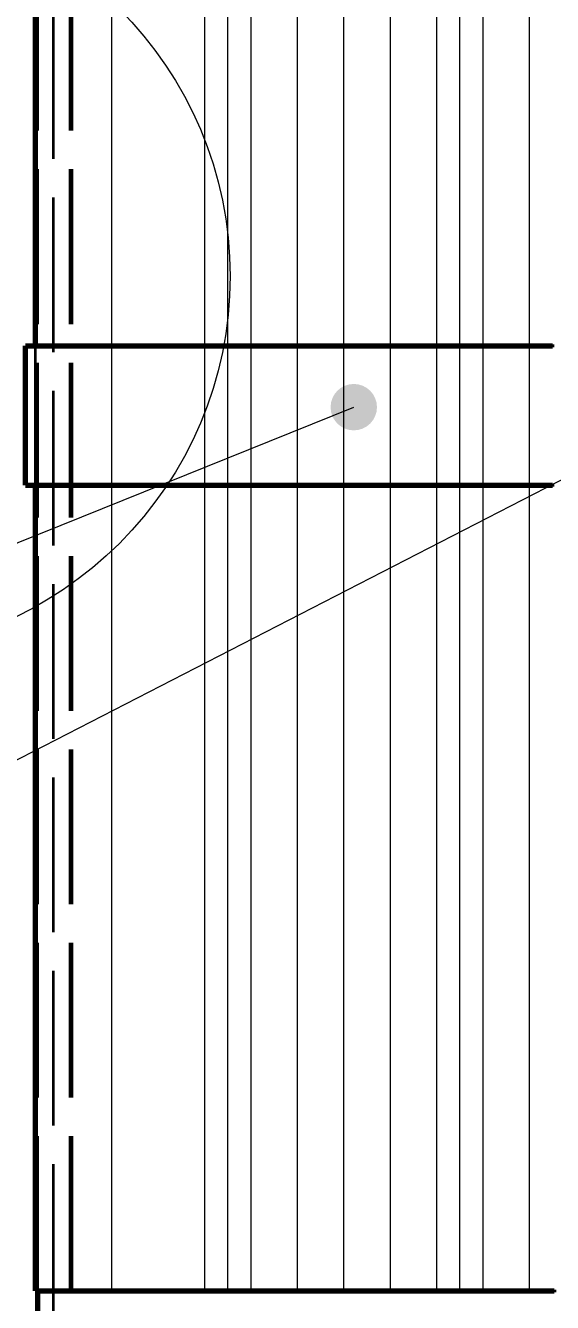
# Model space of a CAD drawing. Header units: millimetres. Extents: x 0 to 2208, y 0 to 420.
# Drawn here: x 87.77 to 101.39, y 151.41 to 184.42 of the extents above; entities that cross this region are included whole.
import ezdxf

# ---------------------------------------------------------------- set-up
doc = ezdxf.new("R2010")
doc.units = ezdxf.units.MM
doc.linetypes.add('IRAM-E-TRAZOS', pattern=[5, 4, -1])
for name, color, linetype, lineweight in [('01-VISIBLE', 7, 'CONTINUOUS', 70), ('02-OCULTA', 4, 'IRAM-E-TRAZOS', 35), ('04-COTA', 3, 'CONTINUOUS', 18), ('05-RAYADO', 8, 'CONTINUOUS', 18), ('08-FINA', 5, 'CONTINUOUS', 18)]:
    doc.layers.add(name, color=color, linetype=linetype, lineweight=lineweight)
doc.styles.add('ISO3098', font='isocpeur.ttf')
doc.dimstyles.new('FLAMA-IRAM', dxfattribs={"dimtxt": 3.5, "dimasz": 3.5, "dimexe": 2, "dimexo": 1.5, "dimgap": 1, "dimtad": 1, "dimdec": 1, "dimtxsty": 'ISO3098', "dimblk": 'IRAM_FLECHA', "dimblk1": 'IRAM_FLECHA', "dimblk2": 'IRAM_FLECHA', "dimcen": 2.5, "dimclrd": 256, "dimclre": 256, "dimclrt": 256, "dimazin": 3, "dimtfac": 1, "dimtmove": 0, "dimatfit": 3, "dimlwd": 18, "dimlwe": 18})

# ---------------------------------------------------------------- blocks, each defined once
blk = doc.blocks.new('IRAM_FLECHA')
blk.add_solid([(0, 0), (-1, 0.125), (-1, -0.125)])

msp = doc.modelspace()

# ---------------------------------------------------------------- hatches: boundary and pattern name
at = {"layer": '05-RAYADO'}
h = msp.add_hatch(dxfattribs=at)
h.set_pattern_fill('ANSI31', scale=0.94488, angle=45)
h.paths.add_polyline_path([(123.5, 151.705), (123.5, 198.664), (88.976, 198.664), (88.976, 151.705)])
h = msp.add_hatch(dxfattribs=at)
h.set_pattern_fill('ANSI31', scale=0.377953, angle=45)
h.paths.add_polyline_path([(120.922, 151.705), (120.922, 198.664), (91.554, 198.664), (91.554, 151.705)])
at = {"layer": '08-FINA'}
h = msp.add_hatch(color=7, dxfattribs=at)
h.dxf.hatch_style = 1
edge = h.paths.add_edge_path()
edge.add_arc((96.255, 174.555), 0.6, 0, 360)

# ---------------------------------------------------------------- linework, layer by layer
at = {"layer": '01-VISIBLE'}
for p, q in [((88.028, 176.139), (88.028, 198.664)), ((87.767, 172.539), (87.767, 176.139)), ((88.028, 151.705), (88.028, 172.539)), ((88.088, 151.105), (88.088, 151.705))]:
    msp.add_line(p, q, dxfattribs=at)
for points in [[(87.767, 176.139), (87.867, 176.139), (87.967, 176.139), (88.068, 176.139), (88.168, 176.139), (88.268, 176.139), (88.368, 176.139), (88.468, 176.139), (88.569, 176.139), (88.669, 176.139), (88.769, 176.139), (88.869, 176.139), (88.97, 176.139), (89.07, 176.139), (89.17, 176.139), (89.27, 176.139), (89.37, 176.139), (89.471, 176.139), (89.571, 176.139), (89.671, 176.139), (89.771, 176.139), (89.872, 176.139), (89.972, 176.139), (90.072, 176.139), (90.172, 176.139), (90.272, 176.139), (90.373, 176.139), (90.473, 176.139), (90.573, 176.139), (90.673, 176.139), (90.774, 176.139), (90.874, 176.139), (90.974, 176.139), (91.074, 176.139), (91.174, 176.139), (91.275, 176.139), (91.375, 176.139), (91.475, 176.139), (91.575, 176.139), (91.676, 176.139), (91.776, 176.139), (91.876, 176.139), (91.976, 176.139), (92.076, 176.139), (92.177, 176.139), (92.277, 176.139), (92.377, 176.139), (92.477, 176.139), (92.577, 176.139), (92.678, 176.139), (92.778, 176.139), (92.878, 176.139), (92.978, 176.139), (93.079, 176.139), (93.179, 176.139), (93.279, 176.139), (93.379, 176.139), (93.479, 176.139), (93.58, 176.139), (93.68, 176.139), (93.78, 176.139), (93.88, 176.139), (93.981, 176.139), (94.081, 176.139), (94.181, 176.139), (94.281, 176.139), (94.381, 176.139), (94.482, 176.139), (94.582, 176.139), (94.682, 176.139), (94.782, 176.139), (94.883, 176.139), (94.983, 176.139), (95.083, 176.139), (95.183, 176.139), (95.283, 176.139), (95.384, 176.139), (95.484, 176.139), (95.584, 176.139), (95.684, 176.139), (95.785, 176.139), (95.885, 176.139), (95.985, 176.139), (96.085, 176.139), (96.185, 176.139), (96.286, 176.139), (96.386, 176.139), (96.486, 176.139), (96.586, 176.139), (96.686, 176.139), (96.787, 176.139), (96.887, 176.139), (96.987, 176.139), (97.087, 176.139), (97.188, 176.139), (97.288, 176.139), (97.388, 176.139), (97.488, 176.139), (97.588, 176.139), (97.689, 176.139), (97.789, 176.139), (97.889, 176.139), (97.989, 176.139), (98.09, 176.139), (98.19, 176.139), (98.29, 176.139), (98.39, 176.139), (98.49, 176.139), (98.591, 176.139), (98.691, 176.139), (98.791, 176.139), (98.891, 176.139), (98.992, 176.139), (99.092, 176.139), (99.192, 176.139), (99.292, 176.139), (99.392, 176.139), (99.493, 176.139), (99.593, 176.139), (99.693, 176.139), (99.793, 176.139), (99.894, 176.139), (99.994, 176.139), (100.094, 176.139), (100.194, 176.139), (100.294, 176.139), (100.395, 176.139), (100.495, 176.139), (100.595, 176.139), (100.695, 176.139), (100.795, 176.139), (100.896, 176.139), (100.996, 176.139), (101.096, 176.139), (101.196, 176.139), (101.297, 176.139), (101.397, 176.139)], [(87.767, 172.539), (87.867, 172.539), (87.967, 172.539), (88.068, 172.539), (88.168, 172.539), (88.268, 172.539), (88.368, 172.539), (88.468, 172.539), (88.569, 172.539), (88.669, 172.539), (88.769, 172.539), (88.869, 172.539), (88.97, 172.539), (89.07, 172.539), (89.17, 172.539), (89.27, 172.539), (89.37, 172.539), (89.471, 172.539), (89.571, 172.539), (89.671, 172.539), (89.771, 172.539), (89.872, 172.539), (89.972, 172.539), (90.072, 172.539), (90.172, 172.539), (90.272, 172.539), (90.373, 172.539), (90.473, 172.539), (90.573, 172.539), (90.673, 172.539), (90.774, 172.539), (90.874, 172.539), (90.974, 172.539), (91.074, 172.539), (91.174, 172.539), (91.275, 172.539), (91.375, 172.539), (91.475, 172.539), (91.575, 172.539), (91.676, 172.539), (91.776, 172.539), (91.876, 172.539), (91.976, 172.539), (92.076, 172.539), (92.177, 172.539), (92.277, 172.539), (92.377, 172.539), (92.477, 172.539), (92.577, 172.539), (92.678, 172.539), (92.778, 172.539), (92.878, 172.539), (92.978, 172.539), (93.079, 172.539), (93.179, 172.539), (93.279, 172.539), (93.379, 172.539), (93.479, 172.539), (93.58, 172.539), (93.68, 172.539), (93.78, 172.539), (93.88, 172.539), (93.981, 172.539), (94.081, 172.539), (94.181, 172.539), (94.281, 172.539), (94.381, 172.539), (94.482, 172.539), (94.582, 172.539), (94.682, 172.539), (94.782, 172.539), (94.883, 172.539), (94.983, 172.539), (95.083, 172.539), (95.183, 172.539), (95.283, 172.539), (95.384, 172.539), (95.484, 172.539), (95.584, 172.539), (95.684, 172.539), (95.785, 172.539), (95.885, 172.539), (95.985, 172.539), (96.085, 172.539), (96.185, 172.539), (96.286, 172.539), (96.386, 172.539), (96.486, 172.539), (96.586, 172.539), (96.686, 172.539), (96.787, 172.539), (96.887, 172.539), (96.987, 172.539), (97.087, 172.539), (97.188, 172.539), (97.288, 172.539), (97.388, 172.539), (97.488, 172.539), (97.588, 172.539), (97.689, 172.539), (97.789, 172.539), (97.889, 172.539), (97.989, 172.539), (98.09, 172.539), (98.19, 172.539), (98.29, 172.539), (98.39, 172.539), (98.49, 172.539), (98.591, 172.539), (98.691, 172.539), (98.791, 172.539), (98.891, 172.539), (98.992, 172.539), (99.092, 172.539), (99.192, 172.539), (99.292, 172.539), (99.392, 172.539), (99.493, 172.539), (99.593, 172.539), (99.693, 172.539), (99.793, 172.539), (99.894, 172.539), (99.994, 172.539), (100.094, 172.539), (100.194, 172.539), (100.294, 172.539), (100.395, 172.539), (100.495, 172.539), (100.595, 172.539), (100.695, 172.539), (100.795, 172.539), (100.896, 172.539), (100.996, 172.539), (101.096, 172.539), (101.196, 172.539), (101.297, 172.539), (101.397, 172.539)], [(88.028, 151.705), (88.128, 151.705), (88.228, 151.705), (88.328, 151.705), (88.428, 151.705), (88.528, 151.705), (88.628, 151.705), (88.728, 151.705), (88.828, 151.705), (88.928, 151.705), (89.029, 151.705), (89.129, 151.705), (89.229, 151.705), (89.329, 151.705), (89.429, 151.705), (89.529, 151.705), (89.629, 151.705), (89.729, 151.705), (89.829, 151.705), (89.929, 151.705), (90.029, 151.705), (90.129, 151.705), (90.229, 151.705), (90.329, 151.705), (90.429, 151.705), (90.529, 151.705), (90.629, 151.705), (90.73, 151.705), (90.83, 151.705), (90.93, 151.705), (91.03, 151.705), (91.13, 151.705), (91.23, 151.705), (91.33, 151.705), (91.43, 151.705), (91.53, 151.705), (91.63, 151.705), (91.73, 151.705), (91.83, 151.705), (91.93, 151.705), (92.03, 151.705), (92.13, 151.705), (92.23, 151.705), (92.33, 151.705), (92.43, 151.705), (92.531, 151.705), (92.631, 151.705), (92.731, 151.705), (92.831, 151.705), (92.931, 151.705), (93.031, 151.705), (93.131, 151.705), (93.231, 151.705), (93.331, 151.705), (93.431, 151.705), (93.531, 151.705), (93.631, 151.705), (93.731, 151.705), (93.831, 151.705), (93.931, 151.705), (94.031, 151.705), (94.131, 151.705), (94.231, 151.705), (94.332, 151.705), (94.432, 151.705), (94.532, 151.705), (94.632, 151.705), (94.732, 151.705), (94.832, 151.705), (94.932, 151.705), (95.032, 151.705), (95.132, 151.705), (95.232, 151.705), (95.332, 151.705), (95.432, 151.705), (95.532, 151.705), (95.632, 151.705), (95.732, 151.705), (95.832, 151.705), (95.932, 151.705), (96.032, 151.705), (96.133, 151.705), (96.233, 151.705), (96.333, 151.705), (96.433, 151.705), (96.533, 151.705), (96.633, 151.705), (96.733, 151.705), (96.833, 151.705), (96.933, 151.705), (97.033, 151.705), (97.133, 151.705), (97.233, 151.705), (97.333, 151.705), (97.433, 151.705), (97.533, 151.705), (97.633, 151.705), (97.733, 151.705), (97.833, 151.705), (97.934, 151.705), (98.034, 151.705), (98.134, 151.705), (98.234, 151.705), (98.334, 151.705), (98.434, 151.705), (98.534, 151.705), (98.634, 151.705), (98.734, 151.705), (98.834, 151.705), (98.934, 151.705), (99.034, 151.705), (99.134, 151.705), (99.234, 151.705), (99.334, 151.705), (99.434, 151.705), (99.534, 151.705), (99.634, 151.705), (99.735, 151.705), (99.835, 151.705), (99.935, 151.705), (100.035, 151.705), (100.135, 151.705), (100.235, 151.705), (100.335, 151.705), (100.435, 151.705), (100.535, 151.705), (100.635, 151.705), (100.735, 151.705), (100.835, 151.705), (100.935, 151.705), (101.035, 151.705), (101.135, 151.705), (101.235, 151.705), (101.335, 151.705), (101.435, 151.705)]]:
    msp.add_lwpolyline(points, dxfattribs=at)
at = {"layer": '02-OCULTA'}
for p, q in [((88.488, 120.979), (88.488, 217.391)), ((88.088, 151.705), (88.088, 198.664)), ((88.088, 151.705), (88.088, 198.664)), ((88.919, 151.705), (88.919, 198.664)), ((88.976, 151.705), (88.976, 198.664)), ((87.767, 172.539), (87.767, 176.139)), ((88.028, 172.539), (88.028, 176.139)), ((88.028, 172.539), (88.028, 176.139)), ((88.976, 151.705), (88.919, 151.705))]:
    msp.add_line(p, q, dxfattribs=at)
for points in [[(101.397, 176.139), (101.297, 176.139), (101.196, 176.139), (101.096, 176.139), (100.996, 176.139), (100.896, 176.139), (100.795, 176.139), (100.695, 176.139), (100.595, 176.139), (100.495, 176.139), (100.395, 176.139), (100.294, 176.139), (100.194, 176.139), (100.094, 176.139), (99.994, 176.139), (99.894, 176.139), (99.793, 176.139), (99.693, 176.139), (99.593, 176.139), (99.493, 176.139), (99.392, 176.139), (99.292, 176.139), (99.192, 176.139), (99.092, 176.139), (98.992, 176.139), (98.891, 176.139), (98.791, 176.139), (98.691, 176.139), (98.591, 176.139), (98.49, 176.139), (98.39, 176.139), (98.29, 176.139), (98.19, 176.139), (98.09, 176.139), (97.989, 176.139), (97.889, 176.139), (97.789, 176.139), (97.689, 176.139), (97.588, 176.139), (97.488, 176.139), (97.388, 176.139), (97.288, 176.139), (97.188, 176.139), (97.087, 176.139), (96.987, 176.139), (96.887, 176.139), (96.787, 176.139), (96.686, 176.139), (96.586, 176.139), (96.486, 176.139), (96.386, 176.139), (96.286, 176.139), (96.185, 176.139), (96.085, 176.139), (95.985, 176.139), (95.885, 176.139), (95.785, 176.139), (95.684, 176.139), (95.584, 176.139), (95.484, 176.139), (95.384, 176.139), (95.283, 176.139), (95.183, 176.139), (95.083, 176.139), (94.983, 176.139), (94.883, 176.139), (94.782, 176.139), (94.682, 176.139), (94.582, 176.139), (94.482, 176.139), (94.381, 176.139), (94.281, 176.139), (94.181, 176.139), (94.081, 176.139), (93.981, 176.139), (93.88, 176.139), (93.78, 176.139), (93.68, 176.139), (93.58, 176.139), (93.479, 176.139), (93.379, 176.139), (93.279, 176.139), (93.179, 176.139), (93.079, 176.139), (92.978, 176.139), (92.878, 176.139), (92.778, 176.139), (92.678, 176.139), (92.577, 176.139), (92.477, 176.139), (92.377, 176.139), (92.277, 176.139), (92.177, 176.139), (92.076, 176.139), (91.976, 176.139), (91.876, 176.139), (91.776, 176.139), (91.676, 176.139), (91.575, 176.139), (91.475, 176.139), (91.375, 176.139), (91.275, 176.139), (91.174, 176.139), (91.074, 176.139), (90.974, 176.139), (90.874, 176.139), (90.774, 176.139), (90.673, 176.139), (90.573, 176.139), (90.473, 176.139), (90.373, 176.139), (90.272, 176.139), (90.172, 176.139), (90.072, 176.139), (89.972, 176.139), (89.872, 176.139), (89.771, 176.139), (89.671, 176.139), (89.571, 176.139), (89.471, 176.139), (89.37, 176.139), (89.27, 176.139), (89.17, 176.139), (89.07, 176.139), (88.97, 176.139), (88.869, 176.139), (88.769, 176.139), (88.669, 176.139), (88.569, 176.139), (88.468, 176.139), (88.368, 176.139), (88.268, 176.139), (88.168, 176.139), (88.068, 176.139), (87.967, 176.139), (87.867, 176.139), (87.767, 176.139)], [(101.435, 176.139), (101.335, 176.139), (101.235, 176.139), (101.135, 176.139), (101.035, 176.139), (100.935, 176.139), (100.835, 176.139), (100.735, 176.139), (100.635, 176.139), (100.535, 176.139), (100.435, 176.139), (100.335, 176.139), (100.235, 176.139), (100.135, 176.139), (100.035, 176.139), (99.935, 176.139), (99.834, 176.139), (99.734, 176.139), (99.634, 176.139), (99.534, 176.139), (99.434, 176.139), (99.334, 176.139), (99.234, 176.139), (99.134, 176.139), (99.034, 176.139), (98.934, 176.139), (98.834, 176.139), (98.734, 176.139), (98.634, 176.139), (98.534, 176.139), (98.434, 176.139), (98.334, 176.139), (98.234, 176.139), (98.134, 176.139), (98.033, 176.139), (97.933, 176.139), (97.833, 176.139), (97.733, 176.139), (97.633, 176.139), (97.533, 176.139), (97.433, 176.139), (97.333, 176.139), (97.233, 176.139), (97.133, 176.139), (97.033, 176.139), (96.933, 176.139), (96.833, 176.139), (96.733, 176.139), (96.633, 176.139), (96.533, 176.139), (96.433, 176.139), (96.333, 176.139), (96.233, 176.139), (96.132, 176.139), (96.032, 176.139), (95.932, 176.139), (95.832, 176.139), (95.732, 176.139), (95.632, 176.139), (95.532, 176.139), (95.432, 176.139), (95.332, 176.139), (95.232, 176.139), (95.132, 176.139), (95.032, 176.139), (94.932, 176.139), (94.832, 176.139), (94.732, 176.139), (94.632, 176.139), (94.532, 176.139), (94.432, 176.139), (94.331, 176.139), (94.231, 176.139), (94.131, 176.139), (94.031, 176.139), (93.931, 176.139), (93.831, 176.139), (93.731, 176.139), (93.631, 176.139), (93.531, 176.139), (93.431, 176.139), (93.331, 176.139), (93.231, 176.139), (93.131, 176.139), (93.031, 176.139), (92.931, 176.139), (92.831, 176.139), (92.731, 176.139), (92.631, 176.139), (92.53, 176.139), (92.43, 176.139), (92.33, 176.139), (92.23, 176.139), (92.13, 176.139), (92.03, 176.139), (91.93, 176.139), (91.83, 176.139), (91.73, 176.139), (91.63, 176.139), (91.53, 176.139), (91.43, 176.139), (91.33, 176.139), (91.23, 176.139), (91.13, 176.139), (91.03, 176.139), (90.93, 176.139), (90.83, 176.139), (90.729, 176.139), (90.629, 176.139), (90.529, 176.139), (90.429, 176.139), (90.329, 176.139), (90.229, 176.139), (90.129, 176.139), (90.029, 176.139), (89.929, 176.139), (89.829, 176.139), (89.729, 176.139), (89.629, 176.139), (89.529, 176.139), (89.429, 176.139), (89.329, 176.139), (89.229, 176.139), (89.129, 176.139), (89.029, 176.139), (88.928, 176.139), (88.828, 176.139), (88.728, 176.139), (88.628, 176.139), (88.528, 176.139), (88.428, 176.139), (88.328, 176.139), (88.228, 176.139), (88.128, 176.139), (88.028, 176.139)], [(88.028, 176.139), (88.128, 176.139), (88.228, 176.139), (88.328, 176.139), (88.428, 176.139), (88.528, 176.139), (88.628, 176.139), (88.728, 176.139), (88.828, 176.139), (88.928, 176.139), (89.029, 176.139), (89.129, 176.139), (89.229, 176.139), (89.329, 176.139), (89.429, 176.139), (89.529, 176.139), (89.629, 176.139), (89.729, 176.139), (89.829, 176.139), (89.929, 176.139), (90.029, 176.139), (90.129, 176.139), (90.229, 176.139), (90.329, 176.139), (90.429, 176.139), (90.529, 176.139), (90.629, 176.139), (90.729, 176.139), (90.83, 176.139), (90.93, 176.139), (91.03, 176.139), (91.13, 176.139), (91.23, 176.139), (91.33, 176.139), (91.43, 176.139), (91.53, 176.139), (91.63, 176.139), (91.73, 176.139), (91.83, 176.139), (91.93, 176.139), (92.03, 176.139), (92.13, 176.139), (92.23, 176.139), (92.33, 176.139), (92.43, 176.139), (92.53, 176.139), (92.631, 176.139), (92.731, 176.139), (92.831, 176.139), (92.931, 176.139), (93.031, 176.139), (93.131, 176.139), (93.231, 176.139), (93.331, 176.139), (93.431, 176.139), (93.531, 176.139), (93.631, 176.139), (93.731, 176.139), (93.831, 176.139), (93.931, 176.139), (94.031, 176.139), (94.131, 176.139), (94.231, 176.139), (94.331, 176.139), (94.432, 176.139), (94.532, 176.139), (94.632, 176.139), (94.732, 176.139), (94.832, 176.139), (94.932, 176.139), (95.032, 176.139), (95.132, 176.139), (95.232, 176.139), (95.332, 176.139), (95.432, 176.139), (95.532, 176.139), (95.632, 176.139), (95.732, 176.139), (95.832, 176.139), (95.932, 176.139), (96.032, 176.139), (96.132, 176.139), (96.233, 176.139), (96.333, 176.139), (96.433, 176.139), (96.533, 176.139), (96.633, 176.139), (96.733, 176.139), (96.833, 176.139), (96.933, 176.139), (97.033, 176.139), (97.133, 176.139), (97.233, 176.139), (97.333, 176.139), (97.433, 176.139), (97.533, 176.139), (97.633, 176.139), (97.733, 176.139), (97.833, 176.139), (97.933, 176.139), (98.033, 176.139), (98.134, 176.139), (98.234, 176.139), (98.334, 176.139), (98.434, 176.139), (98.534, 176.139), (98.634, 176.139), (98.734, 176.139), (98.834, 176.139), (98.934, 176.139), (99.034, 176.139), (99.134, 176.139), (99.234, 176.139), (99.334, 176.139), (99.434, 176.139), (99.534, 176.139), (99.634, 176.139), (99.734, 176.139), (99.834, 176.139), (99.935, 176.139), (100.035, 176.139), (100.135, 176.139), (100.235, 176.139), (100.335, 176.139), (100.435, 176.139), (100.535, 176.139), (100.635, 176.139), (100.735, 176.139), (100.835, 176.139), (100.935, 176.139), (101.035, 176.139), (101.135, 176.139), (101.235, 176.139), (101.335, 176.139), (101.435, 176.139)], [(101.397, 172.539), (101.297, 172.539), (101.196, 172.539), (101.096, 172.539), (100.996, 172.539), (100.896, 172.539), (100.795, 172.539), (100.695, 172.539), (100.595, 172.539), (100.495, 172.539), (100.395, 172.539), (100.294, 172.539), (100.194, 172.539), (100.094, 172.539), (99.994, 172.539), (99.894, 172.539), (99.793, 172.539), (99.693, 172.539), (99.593, 172.539), (99.493, 172.539), (99.392, 172.539), (99.292, 172.539), (99.192, 172.539), (99.092, 172.539), (98.992, 172.539), (98.891, 172.539), (98.791, 172.539), (98.691, 172.539), (98.591, 172.539), (98.49, 172.539), (98.39, 172.539), (98.29, 172.539), (98.19, 172.539), (98.09, 172.539), (97.989, 172.539), (97.889, 172.539), (97.789, 172.539), (97.689, 172.539), (97.588, 172.539), (97.488, 172.539), (97.388, 172.539), (97.288, 172.539), (97.188, 172.539), (97.087, 172.539), (96.987, 172.539), (96.887, 172.539), (96.787, 172.539), (96.686, 172.539), (96.586, 172.539), (96.486, 172.539), (96.386, 172.539), (96.286, 172.539), (96.185, 172.539), (96.085, 172.539), (95.985, 172.539), (95.885, 172.539), (95.785, 172.539), (95.684, 172.539), (95.584, 172.539), (95.484, 172.539), (95.384, 172.539), (95.283, 172.539), (95.183, 172.539), (95.083, 172.539), (94.983, 172.539), (94.883, 172.539), (94.782, 172.539), (94.682, 172.539), (94.582, 172.539), (94.482, 172.539), (94.381, 172.539), (94.281, 172.539), (94.181, 172.539), (94.081, 172.539), (93.981, 172.539), (93.88, 172.539), (93.78, 172.539), (93.68, 172.539), (93.58, 172.539), (93.479, 172.539), (93.379, 172.539), (93.279, 172.539), (93.179, 172.539), (93.079, 172.539), (92.978, 172.539), (92.878, 172.539), (92.778, 172.539), (92.678, 172.539), (92.577, 172.539), (92.477, 172.539), (92.377, 172.539), (92.277, 172.539), (92.177, 172.539), (92.076, 172.539), (91.976, 172.539), (91.876, 172.539), (91.776, 172.539), (91.676, 172.539), (91.575, 172.539), (91.475, 172.539), (91.375, 172.539), (91.275, 172.539), (91.174, 172.539), (91.074, 172.539), (90.974, 172.539), (90.874, 172.539), (90.774, 172.539), (90.673, 172.539), (90.573, 172.539), (90.473, 172.539), (90.373, 172.539), (90.272, 172.539), (90.172, 172.539), (90.072, 172.539), (89.972, 172.539), (89.872, 172.539), (89.771, 172.539), (89.671, 172.539), (89.571, 172.539), (89.471, 172.539), (89.37, 172.539), (89.27, 172.539), (89.17, 172.539), (89.07, 172.539), (88.97, 172.539), (88.869, 172.539), (88.769, 172.539), (88.669, 172.539), (88.569, 172.539), (88.468, 172.539), (88.368, 172.539), (88.268, 172.539), (88.168, 172.539), (88.068, 172.539), (87.967, 172.539), (87.867, 172.539), (87.767, 172.539)], [(101.435, 172.539), (101.335, 172.539), (101.235, 172.539), (101.135, 172.539), (101.035, 172.539), (100.935, 172.539), (100.835, 172.539), (100.735, 172.539), (100.635, 172.539), (100.535, 172.539), (100.435, 172.539), (100.335, 172.539), (100.235, 172.539), (100.135, 172.539), (100.035, 172.539), (99.935, 172.539), (99.834, 172.539), (99.734, 172.539), (99.634, 172.539), (99.534, 172.539), (99.434, 172.539), (99.334, 172.539), (99.234, 172.539), (99.134, 172.539), (99.034, 172.539), (98.934, 172.539), (98.834, 172.539), (98.734, 172.539), (98.634, 172.539), (98.534, 172.539), (98.434, 172.539), (98.334, 172.539), (98.234, 172.539), (98.134, 172.539), (98.033, 172.539), (97.933, 172.539), (97.833, 172.539), (97.733, 172.539), (97.633, 172.539), (97.533, 172.539), (97.433, 172.539), (97.333, 172.539), (97.233, 172.539), (97.133, 172.539), (97.033, 172.539), (96.933, 172.539), (96.833, 172.539), (96.733, 172.539), (96.633, 172.539), (96.533, 172.539), (96.433, 172.539), (96.333, 172.539), (96.233, 172.539), (96.132, 172.539), (96.032, 172.539), (95.932, 172.539), (95.832, 172.539), (95.732, 172.539), (95.632, 172.539), (95.532, 172.539), (95.432, 172.539), (95.332, 172.539), (95.232, 172.539), (95.132, 172.539), (95.032, 172.539), (94.932, 172.539), (94.832, 172.539), (94.732, 172.539), (94.632, 172.539), (94.532, 172.539), (94.432, 172.539), (94.331, 172.539), (94.231, 172.539), (94.131, 172.539), (94.031, 172.539), (93.931, 172.539), (93.831, 172.539), (93.731, 172.539), (93.631, 172.539), (93.531, 172.539), (93.431, 172.539), (93.331, 172.539), (93.231, 172.539), (93.131, 172.539), (93.031, 172.539), (92.931, 172.539), (92.831, 172.539), (92.731, 172.539), (92.631, 172.539), (92.53, 172.539), (92.43, 172.539), (92.33, 172.539), (92.23, 172.539), (92.13, 172.539), (92.03, 172.539), (91.93, 172.539), (91.83, 172.539), (91.73, 172.539), (91.63, 172.539), (91.53, 172.539), (91.43, 172.539), (91.33, 172.539), (91.23, 172.539), (91.13, 172.539), (91.03, 172.539), (90.93, 172.539), (90.83, 172.539), (90.729, 172.539), (90.629, 172.539), (90.529, 172.539), (90.429, 172.539), (90.329, 172.539), (90.229, 172.539), (90.129, 172.539), (90.029, 172.539), (89.929, 172.539), (89.829, 172.539), (89.729, 172.539), (89.629, 172.539), (89.529, 172.539), (89.429, 172.539), (89.329, 172.539), (89.229, 172.539), (89.129, 172.539), (89.029, 172.539), (88.928, 172.539), (88.828, 172.539), (88.728, 172.539), (88.628, 172.539), (88.528, 172.539), (88.428, 172.539), (88.328, 172.539), (88.228, 172.539), (88.128, 172.539), (88.028, 172.539)], [(88.028, 172.539), (88.128, 172.539), (88.228, 172.539), (88.328, 172.539), (88.428, 172.539), (88.528, 172.539), (88.628, 172.539), (88.728, 172.539), (88.828, 172.539), (88.928, 172.539), (89.029, 172.539), (89.129, 172.539), (89.229, 172.539), (89.329, 172.539), (89.429, 172.539), (89.529, 172.539), (89.629, 172.539), (89.729, 172.539), (89.829, 172.539), (89.929, 172.539), (90.029, 172.539), (90.129, 172.539), (90.229, 172.539), (90.329, 172.539), (90.429, 172.539), (90.529, 172.539), (90.629, 172.539), (90.729, 172.539), (90.83, 172.539), (90.93, 172.539), (91.03, 172.539), (91.13, 172.539), (91.23, 172.539), (91.33, 172.539), (91.43, 172.539), (91.53, 172.539), (91.63, 172.539), (91.73, 172.539), (91.83, 172.539), (91.93, 172.539), (92.03, 172.539), (92.13, 172.539), (92.23, 172.539), (92.33, 172.539), (92.43, 172.539), (92.53, 172.539), (92.631, 172.539), (92.731, 172.539), (92.831, 172.539), (92.931, 172.539), (93.031, 172.539), (93.131, 172.539), (93.231, 172.539), (93.331, 172.539), (93.431, 172.539), (93.531, 172.539), (93.631, 172.539), (93.731, 172.539), (93.831, 172.539), (93.931, 172.539), (94.031, 172.539), (94.131, 172.539), (94.231, 172.539), (94.331, 172.539), (94.432, 172.539), (94.532, 172.539), (94.632, 172.539), (94.732, 172.539), (94.832, 172.539), (94.932, 172.539), (95.032, 172.539), (95.132, 172.539), (95.232, 172.539), (95.332, 172.539), (95.432, 172.539), (95.532, 172.539), (95.632, 172.539), (95.732, 172.539), (95.832, 172.539), (95.932, 172.539), (96.032, 172.539), (96.132, 172.539), (96.233, 172.539), (96.333, 172.539), (96.433, 172.539), (96.533, 172.539), (96.633, 172.539), (96.733, 172.539), (96.833, 172.539), (96.933, 172.539), (97.033, 172.539), (97.133, 172.539), (97.233, 172.539), (97.333, 172.539), (97.433, 172.539), (97.533, 172.539), (97.633, 172.539), (97.733, 172.539), (97.833, 172.539), (97.933, 172.539), (98.033, 172.539), (98.134, 172.539), (98.234, 172.539), (98.334, 172.539), (98.434, 172.539), (98.534, 172.539), (98.634, 172.539), (98.734, 172.539), (98.834, 172.539), (98.934, 172.539), (99.034, 172.539), (99.134, 172.539), (99.234, 172.539), (99.334, 172.539), (99.434, 172.539), (99.534, 172.539), (99.634, 172.539), (99.734, 172.539), (99.834, 172.539), (99.935, 172.539), (100.035, 172.539), (100.135, 172.539), (100.235, 172.539), (100.335, 172.539), (100.435, 172.539), (100.535, 172.539), (100.635, 172.539), (100.735, 172.539), (100.835, 172.539), (100.935, 172.539), (101.035, 172.539), (101.135, 172.539), (101.235, 172.539), (101.335, 172.539), (101.435, 172.539)], [(88.919, 151.705), (88.808, 151.705), (88.696, 151.705), (88.585, 151.705), (88.474, 151.705), (88.362, 151.705), (88.251, 151.705), (88.139, 151.705), (88.028, 151.705)], [(88.976, 151.705), (88.865, 151.705), (88.754, 151.705), (88.643, 151.705), (88.532, 151.705), (88.421, 151.705), (88.31, 151.705), (88.199, 151.705), (88.088, 151.705)], [(88.088, 151.705), (88.188, 151.705), (88.288, 151.705), (88.388, 151.705), (88.488, 151.705), (88.588, 151.705), (88.688, 151.705), (88.788, 151.705), (88.888, 151.705), (88.988, 151.705), (89.088, 151.705), (89.188, 151.705), (89.288, 151.705), (89.388, 151.705), (89.488, 151.705), (89.588, 151.705), (89.688, 151.705), (89.788, 151.705), (89.888, 151.705), (89.988, 151.705), (90.088, 151.705), (90.188, 151.705), (90.288, 151.705), (90.388, 151.705), (90.488, 151.705), (90.588, 151.705), (90.688, 151.705), (90.788, 151.705), (90.888, 151.705), (90.988, 151.705), (91.088, 151.705), (91.188, 151.705), (91.288, 151.705), (91.388, 151.705), (91.488, 151.705), (91.588, 151.705), (91.688, 151.705), (91.788, 151.705), (91.888, 151.705), (91.988, 151.705), (92.088, 151.705), (92.188, 151.705), (92.288, 151.705), (92.388, 151.705), (92.488, 151.705), (92.588, 151.705), (92.688, 151.705), (92.788, 151.705), (92.888, 151.705), (92.988, 151.705), (93.088, 151.705), (93.188, 151.705), (93.288, 151.705), (93.388, 151.705), (93.488, 151.705), (93.588, 151.705), (93.688, 151.705), (93.788, 151.705), (93.888, 151.705), (93.988, 151.705), (94.088, 151.705), (94.188, 151.705), (94.288, 151.705), (94.388, 151.705), (94.488, 151.705), (94.588, 151.705), (94.688, 151.705), (94.788, 151.705), (94.888, 151.705), (94.988, 151.705), (95.088, 151.705), (95.188, 151.705), (95.288, 151.705), (95.388, 151.705), (95.488, 151.705), (95.588, 151.705), (95.688, 151.705), (95.788, 151.705), (95.888, 151.705), (95.988, 151.705), (96.088, 151.705), (96.188, 151.705), (96.288, 151.705), (96.388, 151.705), (96.488, 151.705), (96.588, 151.705), (96.688, 151.705), (96.788, 151.705), (96.888, 151.705), (96.988, 151.705), (97.088, 151.705), (97.188, 151.705), (97.288, 151.705), (97.388, 151.705), (97.488, 151.705), (97.588, 151.705), (97.688, 151.705), (97.788, 151.705), (97.888, 151.705), (97.988, 151.705), (98.088, 151.705), (98.188, 151.705), (98.288, 151.705), (98.388, 151.705), (98.488, 151.705), (98.588, 151.705), (98.688, 151.705), (98.788, 151.705), (98.888, 151.705), (98.988, 151.705), (99.088, 151.705), (99.188, 151.705), (99.288, 151.705), (99.388, 151.705), (99.488, 151.705), (99.588, 151.705), (99.688, 151.705), (99.788, 151.705), (99.888, 151.705), (99.988, 151.705), (100.088, 151.705), (100.188, 151.705), (100.288, 151.705), (100.388, 151.705), (100.488, 151.705), (100.588, 151.705), (100.688, 151.705), (100.788, 151.705), (100.888, 151.705), (100.988, 151.705), (101.088, 151.705), (101.188, 151.705), (101.288, 151.705), (101.388, 151.705), (101.488, 151.705)]]:
    msp.add_lwpolyline(points, dxfattribs=at)
at = {"layer": '08-FINA'}
for p, q in [((51.845, 147.059), (104.843, 174.339)), ((51.998, 156.723), (96.255, 174.555))]:
    msp.add_line(p, q, dxfattribs=at)
msp.add_circle((83.288, 177.939), 9.767, dxfattribs=at)

# ---------------------------------------------------------------- dimensions: what is measured, and where the dimension line sits
at = {"layer": '04-COTA'}
msp.add_linear_dim(base=(68.288, 120.979), p1=(88.088, 120.979), p2=(103.238, 233.479), angle=90, dimstyle='FLAMA-IRAM', override={"dimlfac": 5}, dxfattribs=at).render()

doc.saveas('drawing.dxf')
